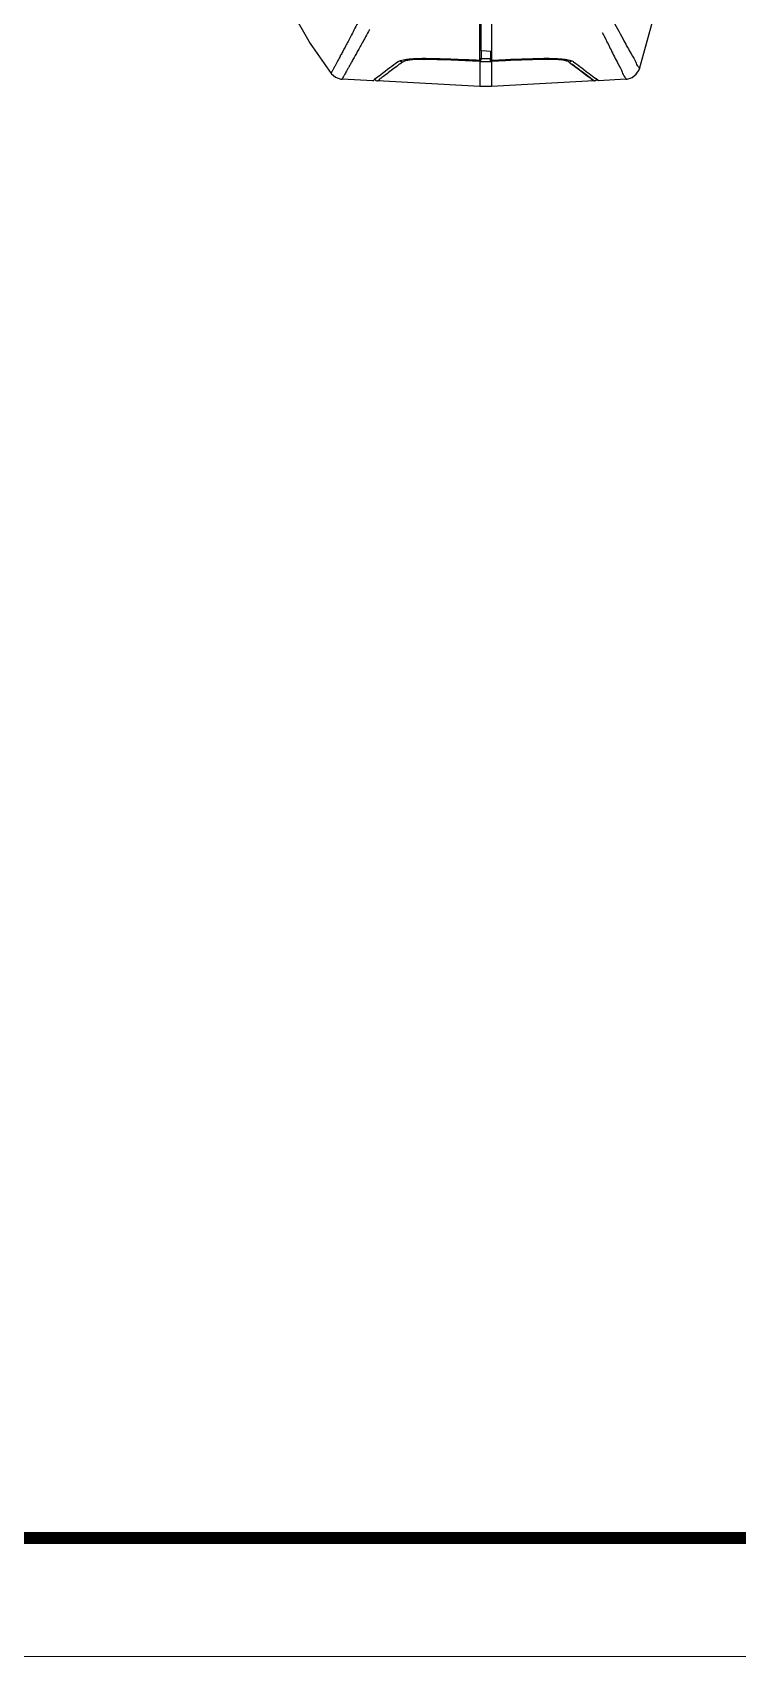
# Model space of a CAD drawing. Header units: millimetres. Extents: x 4688 to 5146, y 1130 to 1448.
# Drawn here: x 4817.6 to 4864.5, y 1129.9 to 1237.9 of the extents above; entities that cross this region are included whole.
import ezdxf

# ---------------------------------------------------------------- set-up
doc = ezdxf.new("R2010")
doc.units = ezdxf.units.MM
doc.header["$MEASUREMENT"] = 0
doc.layers.get('0').update_dxf_attribs({"linetype": 'CONTINUOUS'})
doc.layers.add('from', color=7, linetype='CONTINUOUS', lineweight=13)

msp = doc.modelspace()

# ---------------------------------------------------------------- linework, layer by layer
at = {"color": 7, "linetype": 'Continuous'}
for p, q in [((4847.435233744037, 1236.679976058552), (4847.435233744037, 1391.916984165652)), ((4847.335233744036, 1236.017859288552), (4847.335233744036, 1382.130872217352)), ((4848.135233744037, 1236.021347952452), (4848.135233744037, 1382.130872217352)), ((4855.482264715437, 1237.887971992652), (4855.663073373037, 1237.522641428052)), ((4847.335256235237, 1237.532130909352), (4847.415059374937, 1237.528100796252)), ((4847.415059374937, 1237.528100796252), (4847.421218006637, 1237.527787508952)), ((4847.421311312837, 1236.679974526252), (4847.421369486937, 1236.151384147552)), ((4847.435233744037, 1236.679976058552), (4848.135233744037, 1236.634657008052)), ((4842.193785317037, 1235.913343384952), (4842.017675026937, 1235.780343362952)), ((4847.342719309837, 1235.960785013552), (4847.332689677737, 1235.961289181052)), ((4847.342719309837, 1235.960785013552), (4847.342714072237, 1234.298088894652)), ((4848.049151188937, 1236.634666481852), (4848.049098001236, 1236.151384147552)), ((4848.137934366437, 1235.961297059152), (4848.127748555037, 1235.960785048952)), ((4848.127748555037, 1235.960785048952), (4848.127753415937, 1234.298088894652)), ((4849.043632650137, 1236.059969266652), (4848.135233744037, 1236.021347952452)), ((4840.235238943937, 1234.670575072452), (4838.185762545937, 1234.777983579152)), ((4840.235233744137, 1234.670575344952), (4840.393546227036, 1234.791375465952)), ((4840.368386936937, 1234.772146115552), (4840.381994319637, 1234.741067992552)), ((4840.381994319637, 1234.741067992552), (4840.436095060037, 1234.687892206752)), ((4840.393546227036, 1234.791375465952), (4840.417885447337, 1234.809943781652)), ((4840.417885447337, 1234.809943781652), (4840.420044591137, 1234.811590937052)), ((4847.342714072237, 1234.298088084652), (4840.539788138037, 1234.654614325552)), ((4854.927274633537, 1234.654435891852), (4848.127753415937, 1234.298088084652)), ((4854.933854758437, 1234.655093334252), (4854.841826740037, 1234.725361370352)), ((4854.934237868937, 1234.654801635252), (4854.964765166937, 1234.658773993652)), ((4854.964765166937, 1234.658773993652), (4855.034586756637, 1234.688034912752)), ((4855.052582060537, 1234.809943754352), (4855.048356683237, 1234.813167178552)), ((4855.076921260237, 1234.791375455452), (4855.052582060537, 1234.809943754352)), ((4855.235233742937, 1234.670575345852), (4855.076921260237, 1234.791375455452)), ((4857.041122206837, 1234.765217948952), (4855.235208948337, 1234.670574045452)), ((4848.127753415937, 1234.298088084652), (4847.342714072237, 1234.298088084652))]:
    msp.add_line(p, q, dxfattribs=at)
for points in [[(4857.948088344837, 1235.464414051452), (4858.888579312937, 1238.828784969652), (4859.685926974536, 1242.657041055552), (4860.181451850637, 1246.255824854352)], [(4833.801094774837, 1241.624138511552), (4834.742765008137, 1239.470225393052), (4836.053947848137, 1237.139803986652), (4837.449025695537, 1235.161394853952)], [(4837.449026357737, 1235.161395376952), (4837.472265277637, 1235.132726243052), (4837.752998464637, 1234.901780421752), (4838.097737701637, 1234.786446365552), (4838.185017140337, 1234.778022638252)], [(4840.436095060037, 1234.687892206752), (4840.506013364137, 1234.658708671752), (4840.536230047936, 1234.654801105052)], [(4855.034586756637, 1234.688034912752), (4855.088574072837, 1234.741214531152), (4855.102087648537, 1234.772140716252)], [(4857.046377649437, 1234.765493733252), (4857.140453966337, 1234.774899608852), (4857.470158364536, 1234.884741129352), (4857.742362064237, 1235.100785718252), (4857.924191021737, 1235.396941615352), (4857.948073806337, 1235.464418617652)]]:
    msp.add_lwpolyline(points, dxfattribs=at)
for centre, radius, start, end in [((4846.579531482937, 1229.333326733952), 8.3264562255, 84.21293639538992, 84.79222340620672), ((4843.409113247037, 1228.589991924352), 7.5025335132, 89.71524741711565, 90.58926193027844), ((4843.407723919537, 1228.260552089252), 7.831976188500001, 88.93202021579826, 89.71706137059512), ((4841.360273372336, 1116.930762339752), 119.2368915573, 87.12770574918416, 88.96627184571025), ((4841.331449911637, 1116.383524487652), 119.7282705964, 87.1269118274213, 88.93648376310996), ((4847.734384262637, 1243.741617703652), 7.7906841309, 267.1183259323083, 267.6537972502217), ((4847.734258100537, 1243.853673161052), 7.708641601, 267.142735725198, 267.6737635387225), ((4847.735233744037, 1243.762786251952), 7.811869709500001, 267.6539279397186, 272.3460720602814), ((4859.083954776337, 1235.665683921752), 11.6726946478, 177.6152370562946, 178.0435170969984), ((4847.735233744037, 1243.880400981852), 7.7353869973, 267.6745784892926, 272.3254215107073), ((4836.386503865137, 1235.665683734252), 11.6727034934, 1.956482719102494, 2.384762060701971), ((4847.736221065536, 1243.853322781952), 7.708291033099999, 272.3262670660192, 272.8573038501158), ((4847.736083658437, 1243.741581387952), 7.7906478279, 272.3462105016253, 272.6140171751063), ((4847.736142681937, 1243.740320502052), 7.789385562100001, 272.6140064630766, 272.8817197589003), ((4854.121557705537, 1116.823754849352), 119.2877098114, 92.43852139957747, 92.87523583591953), ((4854.121729098037, 1116.546710751352), 119.6210988979, 91.03593357489649, 92.43302369251408), ((4854.134710774337, 1116.497372623052), 119.6143534828, 91.06246580530664, 92.43816427779598), ((4852.063896580837, 1228.186120675152), 7.9064161668, 90.75541348019911, 91.06628048148345), ((4852.060707933337, 1228.502338900852), 7.5901834488, 89.19751080601266, 90.76281625598652), ((4633.962446345737, 945.3513212739521), 364.0398797719999, 52.64548400402119, 52.92002843001308)]:
    msp.add_arc(centre, radius, start, end, dxfattribs=at)
for points, start_tangent, end_tangent in [([(4839.234784181337, 1238.529879472752), (4838.977150929737, 1238.034816122352), (4838.766361167237, 1237.632007070452), (4838.584868070937, 1237.288164230852), (4838.420185725337, 1236.978849545552), (4838.265896589537, 1236.690723843952), (4838.122676274037, 1236.423131857352), (4837.994479745037, 1236.182562542452), (4837.885056648737, 1235.976419906052), (4837.784398597737, 1235.786441354152), (4837.700324708337, 1235.628994768052), (4837.636500914037, 1235.510864905052), (4837.587393483137, 1235.420311578752), (4837.546969436436, 1235.345178893552), (4837.513457939837, 1235.282036296652), (4837.487128448637, 1235.232137014852), (4837.467592719437, 1235.195579008152), (4837.454888328937, 1235.172116194952), (4837.449267855137, 1235.161839468152), (4837.449097247337, 1235.161529184952)], (-0.4613390018025166, -0.8872239432160617), (-0.8901965871619908, 0.4555765975169753)), ([(4840.004638101437, 1238.070794911452), (4839.742467236637, 1237.586496020552)], (-0.4755011503736751, -0.8797150993323416), (-0.477072014428826, -0.8788642062621632)), ([(4856.227011790837, 1238.601672733752), (4856.923880611437, 1237.320758099452), (4857.402142154237, 1236.454999851052), (4857.703526907037, 1235.906351442052), (4857.878475842936, 1235.591019791452), (4857.947664991837, 1235.465177010752)], (0.4753008397036856, -0.8798233412321881), (-0.8878394885991717, -0.4601532815095003)), ([(4839.742467236637, 1237.586496020552), (4839.527745126637, 1237.192464084852), (4839.342817989137, 1236.856171951152), (4839.175039485637, 1236.553712441452), (4839.017918783537, 1236.272055404852), (4838.872101071137, 1236.010527314452), (4838.741522982737, 1235.775432273652), (4838.629988407037, 1235.574015726752), (4838.527273195137, 1235.388435922852), (4838.441418041437, 1235.234660385852), (4838.376260517837, 1235.119318106552), (4838.326157342637, 1235.030927517652), (4838.284917564737, 1234.957596287052), (4838.250714555537, 1234.895952209652), (4838.223834255137, 1234.847205188552), (4838.203913353237, 1234.811465712352), (4838.190978350537, 1234.788514778152), (4838.185262842137, 1234.778457019252), (4838.185089383637, 1234.778153397152)], (-0.4770720144269036, -0.8788642062632067), (-0.9092612191537371, 0.4162259426598246)), ([(4855.663073373037, 1237.522641428052), (4856.065234532637, 1236.716071203652), (4856.522622000037, 1235.808127917352), (4856.811464467937, 1235.231251014152), (4856.979497822736, 1234.898968368952), (4857.045985679937, 1234.766293768852)], (0.4441029223067591, -0.8959757777968088), (-0.9796521757904899, -0.2007028013480606)), ([(4841.900569922337, 1235.935288643352), (4840.642972286137, 1234.981602970152), (4840.235233744137, 1234.670575345052), (4840.420044591137, 1234.811590937052)], (-0.79811599518308, -0.6025038242475494), (0.7950606828576376, 0.6065298925642058)), ([(4842.017675026937, 1235.780343362952), (4841.813979342037, 1235.626292263152), (4841.450323219437, 1235.350708644152), (4841.113716611537, 1235.094980272652), (4840.826934444837, 1234.876593741752), (4840.622105439237, 1234.720373255252), (4840.536339385537, 1234.654884075152)], (-0.7978094998274784, -0.602909613445522), (-0.9938316609304051, 0.1108991872482042)), ([(4841.900569922337, 1235.935288643352), (4842.002840163337, 1235.989941041452), (4842.156795663937, 1236.038977643152), (4842.358244341337, 1236.080743820152), (4842.601635121737, 1236.113704279152), (4842.880264189137, 1236.136551990952), (4843.186387318837, 1236.148279838652), (4843.511424032236, 1236.148256578752)], (0.7981159951609044, 0.6025038242769247), (0.9998360424358327, -0.01810768472919269)), ([(4842.124530270737, 1235.932972730852), (4842.065917666737, 1235.976193894852), (4842.044862572237, 1236.002367287752)], (-0.8976991461908421, 0.4406089455835334), (-0.5619868754505545, 0.8271461490095466)), ([(4842.193785321337, 1235.913343465052), (4842.124530270737, 1235.932972730852)], (-0.9956804495490986, 0.09284633749214341), (-0.8976991463417223, 0.4406089452761291)), ([(4843.331954344837, 1236.092128661352), (4843.210037447036, 1236.089822814152), (4843.080846306237, 1236.084970435452), (4842.945311413637, 1236.076920425852), (4842.805303590037, 1236.064922379052), (4842.663889880337, 1236.048157135452), (4842.525096322937, 1236.025698311952), (4842.394250540236, 1235.996425320752), (4842.279775462637, 1235.959245422152), (4842.193785317037, 1235.913343384952)], (-0.9999464112119317, -0.01035252164346841), (-0.7982273560053976, -0.602356280057436)), ([(4843.553701650337, 1236.091167737652), (4843.540631721937, 1236.128695101352), (4843.537715364237, 1236.147536242852)], (-0.6199832300217741, 0.7846150613464975), (-0.1410855268805662, 0.9899974111606722)), ([(4847.342714060037, 1235.960785020052), (4847.343335195737, 1235.998217506852), (4847.345937646237, 1236.067472840252)], (-0.02432517732448338, 0.9997040990953935), (0.04100707948523925, 0.9991588559543929)), ([(4847.415452976137, 1235.957464436152), (4847.415950773036, 1235.994906077652), (4847.418064778237, 1236.064194768552)], (-0.02030033411140921, 0.9997939269844387), (0.03332999392902725, 0.9994444014074475)), ([(4848.055014505237, 1235.957464591052), (4848.054516708037, 1235.994906216952), (4848.052402704937, 1236.064194845652)], (0.02030022527900812, 0.9997939291942223), (-0.03332999294203953, 0.9994444014403621)), ([(4848.127753416037, 1235.960785265352), (4848.127132074237, 1235.998217594952), (4848.124529458437, 1236.067472850952)], (0.0243138796778138, 0.9997043739301199), (-0.04100892879742305, 0.9991587800539452)), ([(4851.916765844537, 1236.091167616452), (4851.929835720937, 1236.128695059252), (4851.932756875237, 1236.147569943652)], (0.6199797087167719, 0.7846178437809497), (0.1410413685299418, 0.9900037032068119)), ([(4851.959043455937, 1236.148256578752), (4852.285057250937, 1236.148261528652), (4852.592116546237, 1236.136438214852), (4852.871139440937, 1236.113456511552), (4853.114207453837, 1236.080409263252), (4853.314854509737, 1236.038674642252), (4853.468044045437, 1235.989772120552), (4853.569897565837, 1235.935288643352)], (0.9998360424356726, 0.01810768473803326), (0.7981159951775636, -0.6025038242548568)), ([(4853.276682170937, 1235.913343385052), (4853.182707997237, 1235.962410852852), (4853.055947863537, 1236.001656113252), (4852.910794086837, 1236.031970845352), (4852.757235430037, 1236.054611574352), (4852.602004455437, 1236.070841085152), (4852.450039742736, 1236.081779394552), (4852.304513166337, 1236.088456633652), (4852.167013163937, 1236.091777877752)], (-0.798169255998563, 0.6024332650001165), (-0.9998978734632333, 0.01429134856141154)), ([(4853.276682128037, 1235.913344189852), (4853.345935177636, 1235.932975591752)], (0.9956763631647305, 0.0928901492896631), (0.8976864171093321, 0.4406348789387992)), ([(4853.276682170937, 1235.913343385052), (4853.744860799237, 1235.559387842352), (4854.177494781137, 1235.231243931452), (4854.549709159337, 1234.948093701752), (4854.820643642237, 1234.741519693852), (4854.933713348437, 1234.655201513952), (4854.841826740037, 1234.725361370352), (4854.535912066937, 1234.958603139652), (4854.014815255337, 1235.354751872052), (4853.452700199837, 1235.780422164652)], (0.7981919196947205, -0.6024032364903569), (-0.7978450742950062, 0.602862536091932)), ([(4853.345935177636, 1235.932975591752), (4853.404545531737, 1235.976197100752), (4853.425596943937, 1236.002366023552)], (0.8976864168712203, 0.4406348794238941), (0.5619969119628155, 0.8271393298255497)), ([(4853.569897565837, 1235.935288643352), (4854.827511489137, 1234.981590563752), (4855.235233742537, 1234.670575346152), (4855.048356683237, 1234.813167178552)], (0.7981159951729057, -0.602503824261027), (-0.7950620753116283, 0.6065280672822709))]:
    msp.add_spline(points, degree=3, dxfattribs=dict(at, start_tangent=start_tangent, end_tangent=end_tangent))
at = {"layer": 'from'}
msp.add_lwpolyline([(4688.349589956368, 1129.877400659417), (5145.634352856368, 1129.877400659417), (5145.634352856368, 1447.649200137458), (4688.349589956368, 1447.649200137458)], close=True, dxfattribs=at)
at = {"layer": 'from', "const_width": 0.7880854111354644}
msp.add_lwpolyline([(4696.230444067724, 1137.758254770772), (4696.230444067724, 1439.768346026105), (5137.753498745014, 1439.768346026105), (5137.753498745014, 1137.758254770772), (4696.230444067724, 1137.758254770772)], dxfattribs=at)

doc.saveas('drawing.dxf')
